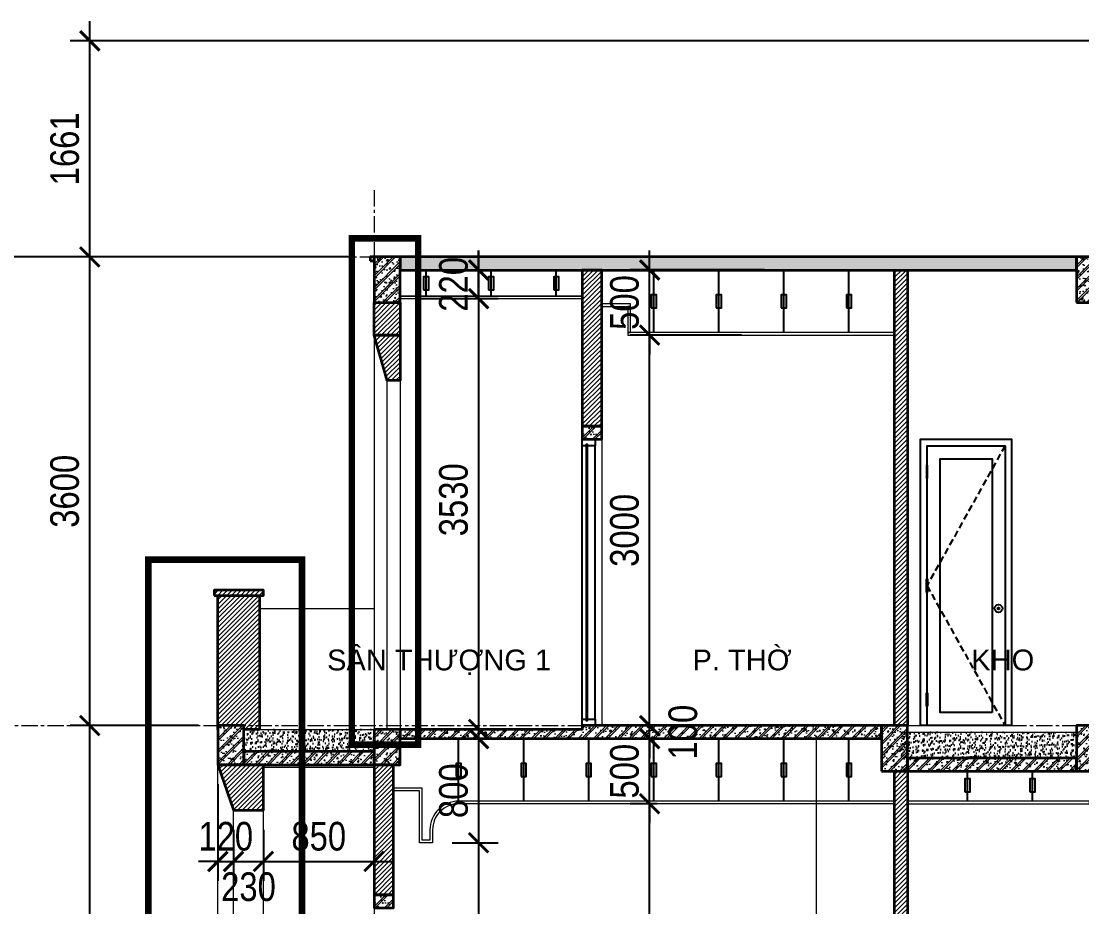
# Model space of a CAD drawing. Header units: inches. Extents: x 236662 to 497023, y -248575 to 81795.
# Drawn here: x 289207 to 297358, y -119251 to -112448 of the extents above; entities that cross this region are included whole.
import ezdxf

# ---------------------------------------------------------------- set-up
doc = ezdxf.new("R2010")
doc.units = ezdxf.units.IN
doc.header["$LTSCALE"] = 10
doc.header["$MEASUREMENT"] = 0
for name, pattern in [('ACAD_ISO02W100', [15, 12, -3]), ('CENTER', [2, 1.25, -0.25, 0.25, -0.25]), ('HIDDEN', [0.375, 0.25, -0.125])]:
    doc.linetypes.add(name, pattern=pattern)
for name, color, linetype in [('01. HP_TEXT', 9, 'Continuous'), ('04. HP_CUA', 153, 'Continuous'), ('07. HP_KY HIEU', 43, 'Continuous'), ('08. HP_DIM', 118, 'Continuous'), ('hach', 7, 'Continuous')]:
    doc.layers.add(name, color=color, linetype=linetype)
for name, color, linetype, lineweight in [('02. HP_BE TONG', 1, 'Continuous', 35), ('03. HP_TUONG', 2, 'Continuous', 35), ('05. HP_TRUC', 251, 'CENTER', 5), ('06. HP_THAY 1', 134, 'Continuous', 15), ('06. HP_THAY 2', 147, 'Continuous', 13), ('09_HP_HATCH', 8, 'Continuous', 5)]:
    doc.layers.add(name, color=color, linetype=linetype, lineweight=lineweight)
doc.styles.add('TEXT (none)', font='arial.ttf')
doc.styles.add('text2', font='VHELVCN.TTF')
doc.dimstyles.new('AL-100', dxfattribs={"dimtxt": 220, "dimasz": 150, "dimexe": 150, "dimexo": 150, "dimgap": 80, "dimtad": 1, "dimdec": 0, "dimzin": 9, "dimtxsty": 'text2', "dimblk": 'ARCHTICK', "dimcen": 1, "dimdle": 150, "dimclrd": 256, "dimclre": 256, "dimclrt": 7, "dimadec": 0, "dimazin": 0, "dimtfac": 1, "dimtdec": 0, "dimtix": 1, "dimtmove": 2, "dimatfit": 3, "dimldrblk": 'ARCHTICK', "dimfxl": 1, "dimtolj": 1, "dimtzin": 0, "dimlwd": -1, "dimlwe": -1, "dimarcsym": 0})

# ---------------------------------------------------------------- blocks, each defined once
blk = doc.blocks.new('_ArchTick')
at = {"color": 0, "linetype": 'ByBlock', "const_width": 0.15}
blk.add_lwpolyline([(-0.5, -0.5), (0.5, 0.5)], dxfattribs=at)
blk = doc.blocks.new('*D224')
at = {"layer": '08. HP_DIM', "transparency": 16777216}
for p, q in [((289733.9, -121609.3), (289733.9, -117709.3)), ((290568.5, -117859.3), (289583.9, -117859.3)), ((290568.5, -121459.3), (289583.9, -121459.3))]:
    blk.add_line(p, q, dxfattribs=at)
at = {"layer": 'Defpoints', "color": 0, "transparency": 16777216}
for p in [(289733.9, -117859.3), (290718.5, -117859.3), (290718.5, -121459.3)]:
    blk.add_point(p, dxfattribs=at)
at = {"layer": '08. HP_DIM', "transparency": 16777216, "xscale": 150, "yscale": 150, "zscale": 150}
for p, rotation in [((289733.9, -117859.3), 90), ((289733.9, -121459.3), 270)]:
    blk.add_blockref('_ArchTick', p, dxfattribs=dict(at, rotation=rotation))
at = {"layer": '08. HP_DIM', "color": 7, "transparency": 16777216, "insert": (289541.5, -119659.3), "char_height": 220, "attachment_point": 5, "rotation": 90, "style": 'text2'}
blk.add_mtext('\\A1;3600', dxfattribs=at)
blk = doc.blocks.new('*D225')
at = {"layer": '08. HP_DIM', "transparency": 16777216}
for p, q in [((289733.9, -118009.3), (289733.9, -114109.3)), ((291718.5, -114259.3), (289583.9, -114259.3)), ((290568.5, -117859.3), (289583.9, -117859.3))]:
    blk.add_line(p, q, dxfattribs=at)
at = {"layer": 'Defpoints', "color": 0, "transparency": 16777216}
for p in [(289733.9, -114259.3), (291868.5, -114259.3), (290718.5, -117859.3)]:
    blk.add_point(p, dxfattribs=at)
at = {"layer": '08. HP_DIM', "transparency": 16777216, "xscale": 150, "yscale": 150, "zscale": 150}
for p, rotation in [((289733.9, -114259.3), 90), ((289733.9, -117859.3), 270)]:
    blk.add_blockref('_ArchTick', p, dxfattribs=dict(at, rotation=rotation))
at = {"layer": '08. HP_DIM', "color": 7, "transparency": 16777216, "insert": (289541.5, -116059.3), "char_height": 220, "attachment_point": 5, "rotation": 90, "style": 'text2'}
blk.add_mtext('\\A1;3600', dxfattribs=at)
blk = doc.blocks.new('*D226')
at = {"layer": '08. HP_DIM', "transparency": 16777216}
for p, q in [((289053.7, -114109.3), (289053.7, -129309.3)), ((290568.5, -114259.3), (288903.7, -114259.3)), ((289583.9, -129159.3), (288903.7, -129159.3))]:
    blk.add_line(p, q, dxfattribs=at)
at = {"layer": 'Defpoints', "color": 0, "transparency": 16777216}
for p in [(290718.5, -114259.3), (289053.7, -129159.3), (289733.9, -129159.3)]:
    blk.add_point(p, dxfattribs=at)
at = {"layer": '08. HP_DIM', "transparency": 16777216, "xscale": 150, "yscale": 150, "zscale": 150}
for p, rotation in [((289053.7, -114259.3), 90), ((289053.7, -129159.3), 270)]:
    blk.add_blockref('_ArchTick', p, dxfattribs=dict(at, rotation=rotation))
at = {"layer": '08. HP_DIM', "color": 7, "transparency": 16777216, "insert": (288861.4, -121709.3), "char_height": 220, "attachment_point": 5, "rotation": 90, "style": 'text2'}
blk.add_mtext('\\A1;14900', dxfattribs=at)
blk = doc.blocks.new('ÁDASDƯEQWEQ')
at = {"layer": '05. HP_TRUC', "ltscale": 10}
blk.add_line((0, 17244.9), (0, 0), dxfattribs=at)
blk = doc.blocks.new('*D223')
at = {"layer": '08. HP_DIM', "transparency": 16777216}
for p, q in [((289733.9, -114409.3), (289733.9, -112448.3)), ((299796.8, -112598.3), (289583.9, -112598.3)), ((291718.5, -114259.3), (289583.9, -114259.3))]:
    blk.add_line(p, q, dxfattribs=at)
at = {"layer": 'Defpoints', "color": 0, "transparency": 16777216}
for p in [(289733.9, -112598.3), (299946.8, -112598.3, 4), (291868.5, -114259.3, 4)]:
    blk.add_point(p, dxfattribs=at)
at = {"layer": '08. HP_DIM', "transparency": 16777216, "xscale": 150, "yscale": 150, "zscale": 150}
for p, rotation in [((289733.9, -112598.3), 90), ((289733.9, -114259.3), 270)]:
    blk.add_blockref('_ArchTick', p, dxfattribs=dict(at, rotation=rotation))
at = {"layer": '08. HP_DIM', "color": 7, "transparency": 16777216, "insert": (289541.5, -113428.8), "char_height": 220, "attachment_point": 5, "rotation": 90, "style": 'text2'}
blk.add_mtext('\\A1;1661', dxfattribs=at)
blk = doc.blocks.new('*D316')
at = {"layer": '08. HP_DIM', "transparency": 16777216}
for p, q in [((294036.8, -121609.3), (294036.8, -118309.5)), ((294093.5, -118459.5), (293886.8, -118459.5)), ((294568.5, -121459.3), (293886.8, -121459.3))]:
    blk.add_line(p, q, dxfattribs=at)
at = {"layer": 'Defpoints', "color": 0, "transparency": 16777216}
for p in [(294036.8, -118459.5), (294243.5, -118459.5), (294718.5, -121459.3)]:
    blk.add_point(p, dxfattribs=at)
at = {"layer": '08. HP_DIM', "transparency": 16777216, "xscale": 150, "yscale": 150, "zscale": 150}
for p, rotation in [((294036.8, -118459.5), 90), ((294036.8, -121459.3), 270)]:
    blk.add_blockref('_ArchTick', p, dxfattribs=dict(at, rotation=rotation))
at = {"layer": '08. HP_DIM', "color": 7, "transparency": 16777216, "insert": (293844.4, -119959.4), "char_height": 220, "attachment_point": 5, "rotation": 90, "style": 'text2'}
blk.add_mtext('\\A1;3000', dxfattribs=at)
blk = doc.blocks.new('*D317')
at = {"layer": '08. HP_DIM', "transparency": 16777216}
for p, q in [((294036.8, -117959.3), (294036.8, -117809.3)), ((294568.5, -117959.3), (293886.8, -117959.3)), ((294036.8, -118459.5), (294036.8, -117959.3)), ((294093.5, -118459.5), (293886.8, -118459.5)), ((294036.8, -118459.5), (294036.8, -118609.5))]:
    blk.add_line(p, q, dxfattribs=at)
at = {"layer": 'Defpoints', "color": 0, "transparency": 16777216}
for p in [(294036.8, -117959.3), (294718.5, -117959.3), (294243.5, -118459.5)]:
    blk.add_point(p, dxfattribs=at)
at = {"layer": '08. HP_DIM', "transparency": 16777216, "xscale": 150, "yscale": 150, "zscale": 150}
for p, rotation in [((294036.8, -117959.3), 270), ((294036.8, -118459.5), 90)]:
    blk.add_blockref('_ArchTick', p, dxfattribs=dict(at, rotation=rotation))
at = {"layer": '08. HP_DIM', "color": 7, "transparency": 16777216, "insert": (293844.4, -118209.4), "char_height": 220, "attachment_point": 5, "rotation": 90, "style": 'text2'}
blk.add_mtext('\\A1;500', dxfattribs=at)
blk = doc.blocks.new('*D318')
at = {"layer": '08. HP_DIM', "transparency": 16777216}
for p, q in [((294036.8, -117859.3), (294036.8, -117709.3)), ((295268.5, -117859.3), (293886.8, -117859.3)), ((294036.8, -117959.3), (294036.8, -117859.3)), ((294568.5, -117959.3), (293886.8, -117959.3)), ((294036.8, -117959.3), (294036.8, -118109.3))]:
    blk.add_line(p, q, dxfattribs=at)
at = {"layer": 'Defpoints', "color": 0, "transparency": 16777216}
for p in [(294036.8, -117859.3), (295418.5, -117859.3), (294718.5, -117959.3)]:
    blk.add_point(p, dxfattribs=at)
at = {"layer": '08. HP_DIM', "transparency": 16777216, "xscale": 150, "yscale": 150, "zscale": 150}
for p, rotation in [((294036.8, -117859.3), 270), ((294036.8, -117959.3), 90)]:
    blk.add_blockref('_ArchTick', p, dxfattribs=dict(at, rotation=rotation))
at = {"layer": '08. HP_DIM', "color": 7, "transparency": 16777216, "insert": (294293.2, -117909.3), "char_height": 220, "attachment_point": 5, "rotation": 90, "style": 'text2'}
blk.add_mtext('\\A1;100', dxfattribs=at)
blk = doc.blocks.new('*D319')
at = {"layer": '08. HP_DIM', "transparency": 16777216}
for p, q in [((294036.8, -118009.3), (294036.8, -114709.3)), ((294743.5, -114859.3), (293886.8, -114859.3)), ((295268.5, -117859.3), (293886.8, -117859.3))]:
    blk.add_line(p, q, dxfattribs=at)
at = {"layer": 'Defpoints', "color": 0, "transparency": 16777216}
for p in [(294036.8, -114859.3), (294893.5, -114859.3), (295418.5, -117859.3)]:
    blk.add_point(p, dxfattribs=at)
at = {"layer": '08. HP_DIM', "transparency": 16777216, "xscale": 150, "yscale": 150, "zscale": 150}
for p, rotation in [((294036.8, -114859.3), 90), ((294036.8, -117859.3), 270)]:
    blk.add_blockref('_ArchTick', p, dxfattribs=dict(at, rotation=rotation))
at = {"layer": '08. HP_DIM', "color": 7, "transparency": 16777216, "insert": (293844.4, -116359.3), "char_height": 220, "attachment_point": 5, "rotation": 90, "style": 'text2'}
blk.add_mtext('\\A1;3000', dxfattribs=at)
blk = doc.blocks.new('*D320')
at = {"layer": '08. HP_DIM', "transparency": 16777216}
for p, q in [((294036.8, -114359), (294036.8, -114209)), ((294918.5, -114359), (293886.8, -114359)), ((294036.8, -114859.3), (294036.8, -114359)), ((294743.5, -114859.3), (293886.8, -114859.3)), ((294036.8, -114859.3), (294036.8, -115009.3))]:
    blk.add_line(p, q, dxfattribs=at)
at = {"layer": 'Defpoints', "color": 0, "transparency": 16777216}
for p in [(294036.8, -114359), (295068.5, -114359), (294893.5, -114859.3)]:
    blk.add_point(p, dxfattribs=at)
at = {"layer": '08. HP_DIM', "transparency": 16777216, "xscale": 150, "yscale": 150, "zscale": 150}
for p, rotation in [((294036.8, -114359), 270), ((294036.8, -114859.3), 90)]:
    blk.add_blockref('_ArchTick', p, dxfattribs=dict(at, rotation=rotation))
at = {"layer": '08. HP_DIM', "color": 7, "transparency": 16777216, "insert": (293844.4, -114609.1), "char_height": 220, "attachment_point": 5, "rotation": 90, "style": 'text2'}
blk.add_mtext('\\A1;500', dxfattribs=at)
blk = doc.blocks.new('*D322')
at = {"layer": '08. HP_DIM', "transparency": 16777216}
for p, q in [((292722.4, -114359.3), (292722.4, -114209.3)), ((292268.5, -114359.3), (292872.4, -114359.3)), ((292722.4, -114579.3), (292722.4, -114359.3)), ((292268.5, -114579.3), (292872.4, -114579.3)), ((292722.4, -114579.3), (292722.4, -114729.3))]:
    blk.add_line(p, q, dxfattribs=at)
at = {"layer": 'Defpoints', "color": 0, "transparency": 16777216}
for p in [(292118.5, -114359.3), (292722.4, -114359.3), (292118.5, -114579.3)]:
    blk.add_point(p, dxfattribs=at)
at = {"layer": '08. HP_DIM', "transparency": 16777216, "xscale": 150, "yscale": 150, "zscale": 150}
for p, rotation in [((292722.4, -114359.3), 270), ((292722.4, -114579.3), 90)]:
    blk.add_blockref('_ArchTick', p, dxfattribs=dict(at, rotation=rotation))
at = {"layer": '08. HP_DIM', "color": 7, "transparency": 16777216, "insert": (292530, -114469.3), "char_height": 220, "attachment_point": 5, "rotation": 90, "style": 'text2'}
blk.add_mtext('\\A1;220', dxfattribs=at)
blk = doc.blocks.new('*D323')
at = {"layer": '08. HP_DIM', "transparency": 16777216}
for p, q in [((292722.4, -114209.3), (292722.4, -118039.3)), ((292268.5, -114359.3), (292872.4, -114359.3)), ((292268.5, -117889.3), (292872.4, -117889.3))]:
    blk.add_line(p, q, dxfattribs=at)
at = {"layer": 'Defpoints', "color": 0, "transparency": 16777216}
for p in [(292118.5, -114359.3), (292118.5, -117889.3), (292722.4, -117889.3)]:
    blk.add_point(p, dxfattribs=at)
at = {"layer": '08. HP_DIM', "transparency": 16777216, "xscale": 150, "yscale": 150, "zscale": 150}
for p, rotation in [((292722.4, -114359.3), 90), ((292722.4, -117889.3), 270)]:
    blk.add_blockref('_ArchTick', p, dxfattribs=dict(at, rotation=rotation))
at = {"layer": '08. HP_DIM', "color": 7, "transparency": 16777216, "insert": (292530, -116124.3), "char_height": 220, "attachment_point": 5, "rotation": 90, "style": 'text2'}
blk.add_mtext('\\A1;3530', dxfattribs=at)
blk = doc.blocks.new('*D324')
at = {"layer": '08. HP_DIM', "transparency": 16777216}
for p, q in [((292722.4, -117809.3), (292722.4, -118909.5)), ((292268.5, -117959.3), (292872.4, -117959.3)), ((292518.5, -118759.5), (292872.4, -118759.5))]:
    blk.add_line(p, q, dxfattribs=at)
at = {"layer": 'Defpoints', "color": 0, "transparency": 16777216}
for p in [(292118.5, -117959.3), (292368.5, -118759.5), (292722.4, -118759.5)]:
    blk.add_point(p, dxfattribs=at)
at = {"layer": '08. HP_DIM', "transparency": 16777216, "xscale": 150, "yscale": 150, "zscale": 150}
for p, rotation in [((292722.4, -117959.3), 90), ((292722.4, -118759.5), 270)]:
    blk.add_blockref('_ArchTick', p, dxfattribs=dict(at, rotation=rotation))
at = {"layer": '08. HP_DIM', "color": 7, "transparency": 16777216, "insert": (292530, -118359.4), "char_height": 220, "attachment_point": 5, "rotation": 90, "style": 'text2'}
blk.add_mtext('\\A1;800', dxfattribs=at)
blk = doc.blocks.new('*D325')
at = {"layer": '08. HP_DIM', "transparency": 16777216}
for p, q in [((292722.4, -118609.5), (292722.4, -121609.3)), ((292518.5, -118759.5), (292872.4, -118759.5)), ((292268.5, -121459.3), (292872.4, -121459.3))]:
    blk.add_line(p, q, dxfattribs=at)
at = {"layer": 'Defpoints', "color": 0, "transparency": 16777216}
for p in [(292368.5, -118759.5), (292118.5, -121459.3), (292722.4, -121459.3)]:
    blk.add_point(p, dxfattribs=at)
at = {"layer": '08. HP_DIM', "transparency": 16777216, "xscale": 150, "yscale": 150, "zscale": 150}
for p, rotation in [((292722.4, -118759.5), 90), ((292722.4, -121459.3), 270)]:
    blk.add_blockref('_ArchTick', p, dxfattribs=dict(at, rotation=rotation))
at = {"layer": '08. HP_DIM', "color": 7, "transparency": 16777216, "insert": (292530, -120109.4), "char_height": 220, "attachment_point": 5, "rotation": 90, "style": 'text2'}
blk.add_mtext('\\A1;2700', dxfattribs=at)
blk = doc.blocks.new('*D334')
at = {"layer": '08. HP_DIM', "transparency": 16777216}
for p, q in [((290718.5, -118309.3), (290718.5, -119052.7)), ((290838.5, -118659.3), (290838.5, -119052.7)), ((290718.5, -118902.7), (290568.5, -118902.7)), ((290718.5, -118902.7), (290838.5, -118902.7)), ((290838.5, -118902.7), (290988.5, -118902.7))]:
    blk.add_line(p, q, dxfattribs=at)
at = {"layer": 'Defpoints', "color": 0, "transparency": 16777216}
for p in [(290718.5, -118159.3), (290838.5, -118509.3), (290838.5, -118902.7)]:
    blk.add_point(p, dxfattribs=at)
at = {"layer": '08. HP_DIM', "transparency": 16777216, "xscale": 150, "yscale": 150, "zscale": 150}
blk.add_blockref('_ArchTick', (290718.5, -118902.7), dxfattribs=at)
at = {"layer": '08. HP_DIM', "transparency": 16777216, "xscale": 150, "yscale": 150, "zscale": 150, "rotation": 180}
blk.add_blockref('_ArchTick', (290838.5, -118902.7), dxfattribs=at)
at = {"layer": '08. HP_DIM', "color": 7, "transparency": 16777216, "insert": (290778.5, -118710.4), "char_height": 220, "attachment_point": 5, "style": 'text2'}
blk.add_mtext('\\A1;120', dxfattribs=at)
blk = doc.blocks.new('*D335')
at = {"layer": '08. HP_DIM', "transparency": 16777216}
for p, q in [((290838.5, -118659.3), (290838.5, -119052.7)), ((291068.5, -118659.3), (291068.5, -119052.7)), ((290688.5, -118902.7), (291218.5, -118902.7))]:
    blk.add_line(p, q, dxfattribs=at)
at = {"layer": 'Defpoints', "color": 0, "transparency": 16777216}
for p in [(290838.5, -118509.3), (291068.5, -118509.3), (291068.5, -118902.7)]:
    blk.add_point(p, dxfattribs=at)
at = {"layer": '08. HP_DIM', "transparency": 16777216, "xscale": 150, "yscale": 150, "zscale": 150, "rotation": 180}
blk.add_blockref('_ArchTick', (290838.5, -118902.7), dxfattribs=at)
at = {"layer": '08. HP_DIM', "transparency": 16777216, "xscale": 150, "yscale": 150, "zscale": 150}
blk.add_blockref('_ArchTick', (291068.5, -118902.7), dxfattribs=at)
at = {"layer": '08. HP_DIM', "color": 7, "transparency": 16777216, "insert": (290953.5, -119098), "char_height": 220, "attachment_point": 5, "style": 'text2'}
blk.add_mtext('\\A1;230', dxfattribs=at)
blk = doc.blocks.new('*D336')
at = {"layer": '08. HP_DIM', "transparency": 16777216}
for p, q in [((291068.5, -118659.3), (291068.5, -119052.7)), ((291918.5, -118809.3), (291918.5, -119052.7)), ((290918.5, -118902.7), (292068.5, -118902.7))]:
    blk.add_line(p, q, dxfattribs=at)
at = {"layer": 'Defpoints', "color": 0, "transparency": 16777216}
for p in [(291068.5, -118509.3), (291918.5, -118659.3), (291918.5, -118902.7)]:
    blk.add_point(p, dxfattribs=at)
at = {"layer": '08. HP_DIM', "transparency": 16777216, "xscale": 150, "yscale": 150, "zscale": 150, "rotation": 180}
blk.add_blockref('_ArchTick', (291068.5, -118902.7), dxfattribs=at)
at = {"layer": '08. HP_DIM', "transparency": 16777216, "xscale": 150, "yscale": 150, "zscale": 150}
blk.add_blockref('_ArchTick', (291918.5, -118902.7), dxfattribs=at)
at = {"layer": '08. HP_DIM', "color": 7, "transparency": 16777216, "insert": (291493.5, -118710.4), "char_height": 220, "attachment_point": 5, "style": 'text2'}
blk.add_mtext('\\A1;850', dxfattribs=at)
blk = doc.blocks.new('ÁDASDASDWD')
at = {"layer": '09_HP_HATCH'}
h = blk.add_hatch(dxfattribs=at)
h.set_pattern_fill('CHAU-01', color=256, scale=15, pattern_type=2)
h.set_pattern_definition([(50, (-55376.965, -37444.2), (107.58903, -9.41282), [11.25, -123.75]), (355, (-55376.97, -37444.2), (-20.8127, 112.82882), [9, -99]), (100.4514, (-55368, -37444.99), (86.7764, 103.41593), [9.56103, -105.17132]), (46.1842, (-55376.97, -37414.2), (160.08616, -24.82785), [16.875, -185.625]), (96.6356, (-55363.62, -37416.27), (140.1994, 146.11768), [14.34154, -157.75695]), (351.1842, (-55376.97, -37414.2), (140.1993, 146.1178), [13.5, -148.5]), (21, (-55361.965, -37421.7), (89.53606, -60.39283), [11.25, -123.75]), (326, (-55361.97, -37421.7), (36.4973, 108.7725), [9, -99]), (71.4514, (-55354.5, -37426.73), (126.0334, 48.37957), [9.56103, -105.17132]), (37.5, (-55376.965, -37444.2), (1.823978, 49.934078), [0, -97.8, 0, -100.5, 0, -99.375]), (7.5, (-55376.965, -37444.2), (39.46043, 59.161757), [0, -57.3, 0, -95.55, 0, -37.875]), (327.5, (-55410.415, -37444.2), (80.073365, -3.38323), [0, -37.5, 0, -117, 0, -155.25]), (317.5, (-55425.415, -37444.2), (87.477925, 15.01575), [0, -48.75, 0, -77.7, 0, -110.25]), (45, (-55376.965, -37444.2), (-45.07806, 45.07806), []), (45, (-55376.965, -37425.827), (-45.07806, 45.07806), [])])
h.paths.add_polyline_path([(-100, -350), (100, -350), (100, 0), (-100, 0)])
at = {"layer": '02. HP_BE TONG'}
blk.add_lwpolyline([(-100, -350), (100, -350), (100, 0), (-100, 0)], close=True, dxfattribs=at)
blk = doc.blocks.new('*U308')
for p, q in [((0, 50), (0, 2150)), ((100, 50), (100, 2150))]:
    blk.add_line(p, q)
for points in [[(0, 2150), (60, 2150), (60, 2160), (70, 2160), (70, 2150), (100, 2150), (100, 2200), (0, 2200)], [(0, 0), (100, 0), (100, 50), (70, 50), (70, 40), (60, 40), (60, 50), (0, 50)]]:
    blk.add_lwpolyline(points, close=True)
at = {"color": 8}
blk.add_lwpolyline([(70, 40), (60, 40), (60, 2160), (70, 2160)], close=True, dxfattribs=at)
blk = doc.blocks.new('*U310')
at = {"ltscale": 20}
h = blk.add_hatch(dxfattribs=at)
h.set_pattern_fill('_USER', color=8, scale=34, angle=32.99202, style=0, pattern_type=0)
h.set_pattern_definition([(180, (55, 2000), (2e-12, -34), [])])
h.paths.add_polyline_path([(55, 2000), (45, 2000), (45, 1900), (55, 1900)])
h = blk.add_hatch(dxfattribs=at)
h.set_pattern_fill('_USER', color=8, scale=34, angle=32.99202, style=0, pattern_type=0)
h.set_pattern_definition([(180, (55, 1025), (4e-12, 34), [])])
h.paths.add_polyline_path([(55, 1025), (45, 1025), (45, 1125), (55, 1125)])
h = blk.add_hatch(dxfattribs=at)
h.set_pattern_fill('_USER', color=8, scale=34, angle=32.99202, style=0, pattern_type=0)
h.set_pattern_definition([(180, (55, 150), (4e-12, 34), [])])
h.paths.add_polyline_path([(55, 150), (45, 150), (45, 250), (55, 250)])
for points in [[(50, 0), (0, 0), (0, 2200), (700, 2200), (700, 0), (650, 0)], [(50, 2000), (50, 2150), (650, 2150), (650, 0), (50, 0), (50, 150)], [(50, 1125), (50, 1900)], [(50, 250), (50, 1025)]]:
    blk.add_lwpolyline(points)
at = {"color": 8, "linetype": 'HIDDEN', "ltscale": 20}
blk.add_lwpolyline([(650, 2150), (50, 1075), (650, 0)], dxfattribs=at)
for points in [[(550, 100), (150, 100), (150, 2050), (550, 2050)], [(55, 2000), (45, 2000), (45, 1900), (55, 1900)], [(55, 1025), (45, 1025), (45, 1125), (55, 1125)], [(55, 150), (45, 150), (45, 250), (55, 250)]]:
    blk.add_lwpolyline(points, close=True)
for radius in [30, 7]:
    blk.add_circle((600, 900), radius)
blk = doc.blocks.new('ÁD221234RRE')
at = {"layer": '09_HP_HATCH'}
h = blk.add_hatch(dxfattribs=at)
h.set_pattern_fill('CHAU-01', color=256, scale=15, pattern_type=2)
h.set_pattern_definition([(50, (-55276.965, -37444.2), (107.58903, -9.41282), [11.25, -123.75]), (355, (-55276.97, -37444.2), (-20.8127, 112.82882), [9, -99]), (100.4514, (-55268, -37444.99), (86.7764, 103.41593), [9.56103, -105.17132]), (46.1842, (-55276.97, -37414.2), (160.08616, -24.82785), [16.875, -185.625]), (96.6356, (-55263.62, -37416.27), (140.1994, 146.11768), [14.34154, -157.75695]), (351.1842, (-55276.97, -37414.2), (140.1993, 146.1178), [13.5, -148.5]), (21, (-55261.965, -37421.7), (89.53606, -60.39283), [11.25, -123.75]), (326, (-55261.97, -37421.7), (36.4973, 108.7725), [9, -99]), (71.4514, (-55254.5, -37426.73), (126.0334, 48.37957), [9.56103, -105.17132]), (37.5, (-55276.965, -37444.2), (1.823978, 49.934078), [0, -97.8, 0, -100.5, 0, -99.375]), (7.5, (-55276.965, -37444.2), (39.46043, 59.161757), [0, -57.3, 0, -95.55, 0, -37.875]), (327.5, (-55310.415, -37444.2), (80.073365, -3.38323), [0, -37.5, 0, -117, 0, -155.25]), (317.5, (-55325.415, -37444.2), (87.477925, 15.01575), [0, -48.75, 0, -77.7, 0, -110.25]), (45, (-55276.965, -37444.2), (-45.07806, 45.07806), []), (45, (-55276.965, -37425.827), (-45.07806, 45.07806), [])])
h.paths.add_polyline_path([(0, -300), (200, -300), (200, 0), (0, 0)])
at = {"layer": '02. HP_BE TONG'}
blk.add_lwpolyline([(0, -300), (200, -300), (200, 0), (0, 0)], close=True, dxfattribs=at)
blk = doc.blocks.new('MATCAT 1-1')
at = {"layer": '09_HP_HATCH'}
h = blk.add_hatch(dxfattribs=at)
h.set_pattern_fill('ANSI31', color=8, scale=200)
h.paths.add_polyline_path([(-15000, 15100), (-15030, 15100), (-15030, 15070), (-15000, 15070)])
h.paths.add_polyline_path([(-14800, 14750), (-15000, 14750), (-15000, 14500), (-14800, 14500)])
h.paths.add_polyline_path([(-14800, 14500), (-15000, 14500), (-14900, 14150), (-14800, 14150)])
h = blk.add_hatch(dxfattribs=at)
h.set_pattern_fill('CHAU-01', color=256, scale=15, pattern_type=2)
h.set_pattern_definition([(50, (-151986.48, -63841.05), (107.589027, -9.41282), [11.25, -123.75]), (355, (-151986.48, -63841.05), (-20.8127, 112.82882), [9, -99]), (100.4514, (-151977.52, -63841.83), (86.77641, 103.41593), [9.56103, -105.17132]), (46.1842, (-151986.48, -63811.05), (160.08616, -24.82785), [16.875, -185.625]), (96.6356, (-151973.14, -63813.12), (140.1994, 146.11768), [14.34154, -157.75695]), (351.1842, (-151986.48, -63811.05), (140.1993, 146.11779), [13.5, -148.5]), (21, (-151971.48, -63818.55), (89.53606, -60.392834), [11.25, -123.75]), (326, (-151971.48, -63818.55), (36.4973, 108.77251), [9, -99]), (71.4514, (-151964.02, -63823.58), (126.033394, 48.379575), [9.56103, -105.17132]), (37.5, (-151986.483, -63841.05), (1.823978, 49.934078), [0, -97.8, 0, -100.5, 0, -99.375]), (7.5, (-151986.483, -63841.05), (39.46043, 59.161757), [0, -57.3, 0, -95.55, 0, -37.875]), (327.5, (-152019.933, -63841.05), (80.073365, -3.383231), [0, -37.5, 0, -117, 0, -155.25]), (317.5, (-152034.93, -63841.05), (87.477925, 15.015747), [0, -48.75, 0, -77.7, 0, -110.25]), (45, (-151986.483, -63841.05), (-45.078057, 45.078057), []), (45, (-151986.483, -63822.674), (-45.078057, 45.078057), [])])
h.paths.add_polyline_path([(-14800, 15100), (-14800, 15000), (-9600, 15000), (-9600, 15100)])
h = blk.add_hatch(dxfattribs=at)
h.set_pattern_fill('ANSI31', color=8, scale=200)
h.paths.add_polyline_path([(-13250, 15000), (-13400, 15000), (-13400, 13800), (-13250, 13800)])
h = blk.add_hatch(dxfattribs=at)
h.set_pattern_fill('ANSI31', color=8, scale=200)
h.paths.add_polyline_path([(-10900, 15000), (-11000, 15000), (-11000, 11500), (-10900, 11500)])
h.paths.add_polyline_path([(-9400, 14750), (-9500, 14750), (-9500, 11500), (-9400, 11500)])
h = blk.add_hatch(dxfattribs=at)
h.set_pattern_fill('CHAU-01', color=256, scale=15, pattern_type=2)
h.set_pattern_definition([(50, (-120334.99, -69363.87), (107.58903, -9.41282), [11.25, -123.75]), (355, (-120334.99, -69363.87), (-20.8127, 112.82882), [9, -99]), (100.4514, (-120326.03, -69364.66), (86.77641, 103.41593), [9.56103, -105.17132]), (46.1842, (-120334.99, -69333.87), (160.08616, -24.82785), [16.875, -185.625]), (96.6356, (-120321.65, -69335.94), (140.1994, 146.11768), [14.34154, -157.75695]), (351.1842, (-120335, -69333.87), (140.1993, 146.1178), [13.5, -148.5]), (21, (-120319.99, -69341.37), (89.53606, -60.392834), [11.25, -123.75]), (326, (-120319.99, -69341.37), (36.4973, 108.77251), [9, -99]), (71.4514, (-120312.53, -69346.41), (126.033394, 48.379575), [9.56103, -105.17132]), (37.5, (-120334.99, -69363.873), (1.823978, 49.934078), [0, -97.8, 0, -100.5, 0, -99.375]), (7.5, (-120334.99, -69363.873), (39.46043, 59.161757), [0, -57.3, 0, -95.55, 0, -37.875]), (327.5, (-120368.44, -69363.873), (80.073365, -3.383231), [0, -37.5, 0, -117, 0, -155.25]), (317.5, (-120383.44, -69363.87), (87.477925, 15.015747), [0, -48.75, 0, -77.7, 0, -110.25]), (45, (-120334.99, -69363.87), (-45.078057, 45.078057), []), (45, (-120334.99, -69345.5), (-45.078057, 45.078057), [])])
h.paths.add_polyline_path([(-13400, 13800), (-13400, 13700), (-13250, 13700), (-13250, 13800)])
h = blk.add_hatch(dxfattribs=at)
h.set_pattern_fill('ANSI31', color=8, scale=200)
h.paths.add_polyline_path([(-15850, 12540), (-16230, 12540), (-16230, 12500), (-15850, 12500)])
h = blk.add_hatch(dxfattribs=at)
h.set_pattern_fill('ANSI31', color=8, scale=200)
h.paths.add_polyline_path([(-16000, 11500), (-16000, 11470), (-15880, 11470), (-15880, 12500), (-16200, 12500), (-16200, 11500)])
h = blk.add_hatch(dxfattribs=at)
h.set_pattern_fill('CHAU-01', color=256, scale=15, pattern_type=2)
h.set_pattern_definition([(50, (-151986.48, -67441.05), (107.589027, -9.41282), [11.25, -123.75]), (355, (-151986.48, -67441.05), (-20.8127, 112.82882), [9, -99]), (100.4514, (-151977.52, -67441.83), (86.77641, 103.41593), [9.56103, -105.17132]), (46.1842, (-151986.48, -67411.05), (160.08616, -24.82785), [16.875, -185.625]), (96.6356, (-151973.14, -67413.12), (140.1994, 146.11768), [14.34154, -157.75695]), (351.1842, (-151986.48, -67411.05), (140.1993, 146.11779), [13.5, -148.5]), (21, (-151971.48, -67418.55), (89.53606, -60.392834), [11.25, -123.75]), (326, (-151971.48, -67418.55), (36.4973, 108.77251), [9, -99]), (71.4514, (-151964.02, -67423.58), (126.033394, 48.379575), [9.56103, -105.17132]), (37.5, (-151986.483, -67441.05), (1.823978, 49.934078), [0, -97.8, 0, -100.5, 0, -99.375]), (7.5, (-151986.483, -67441.05), (39.46043, 59.161757), [0, -57.3, 0, -95.55, 0, -37.875]), (327.5, (-152019.933, -67441.05), (80.073365, -3.383231), [0, -37.5, 0, -117, 0, -155.25]), (317.5, (-152034.93, -67441.05), (87.477925, 15.015747), [0, -48.75, 0, -77.7, 0, -110.25]), (45, (-151986.483, -67441.05), (-45.078057, 45.078057), []), (45, (-151986.483, -67422.674), (-45.078057, 45.078057), [])])
h.paths.add_polyline_path([(-11100, 11400), (-11100, 11500), (-13400, 11500), (-13400, 11400)])
h = blk.add_hatch(dxfattribs=at)
h.set_pattern_fill('CHAU-01', color=256, scale=15, pattern_type=2)
h.set_pattern_definition([(50, (-70276.965, -25944.2), (107.58903, -9.41282), [11.25, -123.75]), (355, (-70276.97, -25944.2), (-20.8127, 112.82882), [9, -99]), (100.4514, (-70268, -25944.99), (86.7764, 103.41593), [9.56103, -105.17132]), (46.1842, (-70276.97, -25914.2), (160.08616, -24.82785), [16.875, -185.625]), (96.6356, (-70263.62, -25916.27), (140.1994, 146.11768), [14.34154, -157.75695]), (351.1842, (-70276.97, -25914.2), (140.1993, 146.1178), [13.5, -148.5]), (21, (-70261.965, -25921.7), (89.53606, -60.39283), [11.25, -123.75]), (326, (-70261.97, -25921.7), (36.4973, 108.7725), [9, -99]), (71.4514, (-70254.5, -25926.73), (126.0334, 48.37957), [9.56103, -105.17132]), (37.5, (-70276.965, -25944.2), (1.823978, 49.934078), [0, -97.8, 0, -100.5, 0, -99.375]), (7.5, (-70276.965, -25944.2), (39.46043, 59.161757), [0, -57.3, 0, -95.55, 0, -37.875]), (327.5, (-70310.415, -25944.2), (80.073365, -3.38323), [0, -37.5, 0, -117, 0, -155.25]), (317.5, (-70325.415, -25944.2), (87.477925, 15.01575), [0, -48.75, 0, -77.7, 0, -110.25]), (45, (-70276.965, -25944.2), (-45.07806, 45.07806), []), (45, (-70276.965, -25925.827), (-45.07806, 45.07806), [])])
h.paths.add_polyline_path([(-15000, 11200), (-14800, 11200), (-14800, 11470), (-15000, 11470)])
h = blk.add_hatch(dxfattribs=at)
h.set_pattern_fill('CHAU-01', color=256, scale=15, pattern_type=2)
h.set_pattern_definition([(50, (-119701.9, -69297.46), (107.58903, -9.41282), [11.25, -123.75]), (355, (-119701.9, -69297.46), (-20.8127, 112.82882), [9, -99]), (100.4514, (-119692.94, -69298.24), (86.77641, 103.41593), [9.56103, -105.17132]), (46.1842, (-119701.9, -69267.46), (160.08616, -24.82785), [16.875, -185.625]), (96.6356, (-119688.56, -69269.53), (140.1994, 146.11768), [14.34154, -157.75695]), (351.1842, (-119701.9, -69267.46), (140.1993, 146.1178), [13.5, -148.5]), (21, (-119686.9, -69274.96), (89.53606, -60.392834), [11.25, -123.75]), (326, (-119686.9, -69274.96), (36.4973, 108.77251), [9, -99]), (71.4514, (-119679.44, -69279.99), (126.033394, 48.379575), [9.56103, -105.17132]), (37.5, (-119701.904, -69297.46), (1.823978, 49.934078), [0, -97.8, 0, -100.5, 0, -99.375]), (7.5, (-119701.904, -69297.46), (39.46043, 59.161757), [0, -57.3, 0, -95.55, 0, -37.875]), (327.5, (-119735.354, -69297.46), (80.073365, -3.383231), [0, -37.5, 0, -117, 0, -155.25]), (317.5, (-119750.354, -69297.46), (87.477925, 15.015747), [0, -48.75, 0, -77.7, 0, -110.25]), (45, (-119701.904, -69297.46), (-45.078057, 45.078057), []), (45, (-119701.904, -69279.084), (-45.078057, 45.078057), [])])
h.paths.add_polyline_path([(-13400, 11470), (-14800, 11470), (-14800, 11400), (-13400, 11400)])
h = blk.add_hatch(dxfattribs=at)
h.set_pattern_fill('CHAU-01', color=256, scale=15, pattern_type=2)
h.set_pattern_definition([(50, (-157386.48, -67641.05), (107.589027, -9.41282), [11.25, -123.75]), (355, (-157386.48, -67641.05), (-20.8127, 112.82882), [9, -99]), (100.4514, (-157377.52, -67641.83), (86.77641, 103.41593), [9.56103, -105.17132]), (46.1842, (-157386.48, -67611.05), (160.08616, -24.82785), [16.875, -185.625]), (96.6356, (-157373.14, -67613.12), (140.1994, 146.11768), [14.34154, -157.75695]), (351.1842, (-157386.48, -67611.05), (140.1993, 146.11779), [13.5, -148.5]), (21, (-157371.48, -67618.55), (89.53606, -60.392834), [11.25, -123.75]), (326, (-157371.48, -67618.55), (36.4973, 108.77251), [9, -99]), (71.4514, (-157364.02, -67623.58), (126.033394, 48.379575), [9.56103, -105.17132]), (37.5, (-157386.483, -67641.05), (1.823978, 49.934078), [0, -97.8, 0, -100.5, 0, -99.375]), (7.5, (-157386.483, -67641.05), (39.46043, 59.161757), [0, -57.3, 0, -95.55, 0, -37.875]), (327.5, (-157419.933, -67641.05), (80.073365, -3.383231), [0, -37.5, 0, -117, 0, -155.25]), (317.5, (-157434.93, -67641.05), (87.477925, 15.015747), [0, -48.75, 0, -77.7, 0, -110.25]), (45, (-157386.483, -67641.05), (-45.078057, 45.078057), []), (45, (-157386.483, -67622.674), (-45.078057, 45.078057), [])])
h.paths.add_polyline_path([(-16000, 11300), (-16000, 11200), (-15000, 11200), (-15000, 11300)])
h = blk.add_hatch(dxfattribs=at)
h.set_pattern_fill('CHAU-01', color=256, scale=15, pattern_type=2)
h.set_pattern_definition([(50, (-150586.48, -67691.05), (107.589027, -9.41282), [11.25, -123.75]), (355, (-150586.48, -67691.05), (-20.8127, 112.82882), [9, -99]), (100.4514, (-150577.52, -67691.83), (86.77641, 103.41593), [9.56103, -105.17132]), (46.1842, (-150586.48, -67661.05), (160.08616, -24.82785), [16.875, -185.625]), (96.6356, (-150573.14, -67663.12), (140.1994, 146.11768), [14.34154, -157.75695]), (351.1842, (-150586.48, -67661.05), (140.1993, 146.11779), [13.5, -148.5]), (21, (-150571.48, -67668.55), (89.53606, -60.392834), [11.25, -123.75]), (326, (-150571.48, -67668.55), (36.4973, 108.77251), [9, -99]), (71.4514, (-150564.02, -67673.58), (126.033394, 48.379575), [9.56103, -105.17132]), (37.5, (-150586.483, -67691.05), (1.823978, 49.934078), [0, -97.8, 0, -100.5, 0, -99.375]), (7.5, (-150586.483, -67691.05), (39.46043, 59.161757), [0, -57.3, 0, -95.55, 0, -37.875]), (327.5, (-150619.933, -67691.05), (80.073365, -3.383231), [0, -37.5, 0, -117, 0, -155.25]), (317.5, (-150634.93, -67691.05), (87.477925, 15.015747), [0, -48.75, 0, -77.7, 0, -110.25]), (45, (-150586.483, -67691.05), (-45.078057, 45.078057), []), (45, (-150586.483, -67672.674), (-45.078057, 45.078057), [])])
h.paths.add_polyline_path([(-10900, 11250), (-10900, 11150), (-9600, 11150), (-9600, 11250)])
h = blk.add_hatch(dxfattribs=at)
h.set_pattern_fill('ANSI31', color=8, scale=200)
h.paths.add_polyline_path([(-15850, 11200), (-16200, 11200), (-16080, 10850), (-15850, 10850)])
h.paths.add_polyline_path([(-14850, 11200), (-15000, 11200), (-15000, 10200), (-14850, 10200)])
h = blk.add_hatch(dxfattribs=at)
h.set_pattern_fill('ANSI31', color=8, scale=200)
h.paths.add_polyline_path([(-10900, 11150), (-11000, 11150), (-11000, 7900), (-10900, 7900)])
h.paths.add_polyline_path([(-9400, 11150), (-9500, 11150), (-9500, 7900), (-9400, 7900)])
h.paths.add_polyline_path([(-10900, 7550), (-11000, 7550), (-11000, 4300), (-10900, 4300)])
h.paths.add_polyline_path([(-9400, 7600), (-9500, 7600), (-9500, 4300), (-9400, 4300)])
h = blk.add_hatch(dxfattribs=at)
h.set_pattern_fill('CHAU-01', color=256, scale=15, pattern_type=2)
h.set_pattern_definition([(50, (-121934.99, -72963.87), (107.58903, -9.41282), [11.25, -123.75]), (355, (-121934.99, -72963.87), (-20.8127, 112.82882), [9, -99]), (100.4514, (-121926.03, -72964.66), (86.77641, 103.41593), [9.56103, -105.17132]), (46.1842, (-121934.99, -72933.87), (160.08616, -24.82785), [16.875, -185.625]), (96.6356, (-121921.65, -72935.94), (140.1994, 146.11768), [14.34154, -157.75695]), (351.1842, (-121935, -72933.87), (140.1993, 146.1178), [13.5, -148.5]), (21, (-121919.99, -72941.37), (89.53606, -60.392834), [11.25, -123.75]), (326, (-121919.99, -72941.37), (36.4973, 108.77251), [9, -99]), (71.4514, (-121912.53, -72946.41), (126.033394, 48.379575), [9.56103, -105.17132]), (37.5, (-121934.99, -72963.873), (1.823978, 49.934078), [0, -97.8, 0, -100.5, 0, -99.375]), (7.5, (-121934.99, -72963.873), (39.46043, 59.161757), [0, -57.3, 0, -95.55, 0, -37.875]), (327.5, (-121968.44, -72963.873), (80.073365, -3.383231), [0, -37.5, 0, -117, 0, -155.25]), (317.5, (-121983.44, -72963.87), (87.477925, 15.015747), [0, -48.75, 0, -77.7, 0, -110.25]), (45, (-121934.99, -72963.87), (-45.078057, 45.078057), []), (45, (-121934.99, -72945.5), (-45.078057, 45.078057), [])])
h.paths.add_polyline_path([(-15000, 10200), (-15000, 10100), (-14850, 10100), (-14850, 10200)])
at = {"layer": 'hach'}
h = blk.add_hatch(dxfattribs=at)
h.set_pattern_fill('AR-SAND', color=8, scale=25, angle=45)
h.set_pattern_definition([(82.5, (-14800, 5189), (-35.17533, 32.94818), [0, -38, 0, -42.5, 0, -40.625]), (52.5, (-14800, 5189), (-18.60344, 81.1745), [0, -20.5, 0, -34.25, 0, -13.125]), (12.5, (-14821.744, 5167.256), (54.95073, 55.1508), [0, -12.5, 0, -45, 0, -58.75]), (2.5, (-14821.744, 5167.256), (37.62605, 68.6566), [0, -6.25, 0, -29.5, 0, -33.75])])
h.paths.add_polyline_path([(-15000, 11470), (-16000, 11470), (-16000, 11300), (-15000, 11300)])
h = blk.add_hatch(dxfattribs=at)
h.set_pattern_fill('AR-SAND', color=8, scale=25, angle=45)
h.set_pattern_definition([(82.5, (-9400, 5139), (-35.17533, 32.94818), [0, -38, 0, -42.5, 0, -40.625]), (52.5, (-9400, 5139), (-18.60344, 81.1745), [0, -20.5, 0, -34.25, 0, -13.125]), (12.5, (-9421.744, 5117.256), (54.95073, 55.1508), [0, -12.5, 0, -45, 0, -58.75]), (2.5, (-9421.744, 5117.256), (37.62605, 68.6566), [0, -6.25, 0, -29.5, 0, -33.75])])
h.paths.add_polyline_path([(-9600, 11450), (-10950, 11450), (-10950, 11250), (-9600, 11250)])
at = {"layer": '02. HP_BE TONG'}
for points in [[(-14800, 15100), (-14800, 15000), (-9600, 15000), (-9600, 15100)], [(-13400, 13800), (-13400, 13700), (-13250, 13700), (-13250, 13800)], [(-15000, 11200), (-14800, 11200), (-14800, 11470), (-15000, 11470)], [(-16000, 11300), (-16000, 11200), (-15000, 11200), (-15000, 11300)], [(-10900, 11250), (-10900, 11150), (-9600, 11150), (-9600, 11250)], [(-15000, 10200), (-15000, 10100), (-14850, 10100), (-14850, 10200)]]:
    blk.add_lwpolyline(points, close=True, dxfattribs=at)
blk.add_lwpolyline([(-13400, 11500), (-13400, 11470), (-14800, 11470), (-14800, 11400), (-11100, 11400), (-11100, 11500), (-13400, 11500)], dxfattribs=at)
at = {"layer": '03. HP_TUONG'}
for points in [[(-15030, 15070), (-15000, 15070), (-15000, 15100), (-15030, 15100)], [(-13400, 13800), (-13250, 13800), (-13250, 15000), (-13400, 15000)], [(-11000, 15000), (-10900, 15000), (-10900, 11500), (-11000, 11500)], [(-15000, 14750), (-14800, 14750), (-14800, 14500), (-15000, 14500)], [(-15000, 14500), (-14800, 14500), (-14800, 14150), (-14900, 14150)], [(-16230, 12500), (-15850, 12500), (-15850, 12540), (-16230, 12540)], [(-15000, 10200), (-14850, 10200), (-14850, 11200), (-15000, 11200)], [(-11000, 11150), (-10900, 11150), (-10900, 7900), (-11000, 7900)]]:
    blk.add_lwpolyline(points, close=True, dxfattribs=at)
for points in [[(-16200, 11470), (-16200, 11470), (-16200, 12500), (-15880, 12500), (-15880, 11470), (-16000, 11470)], [(-16200, 11200), (-16080, 10850), (-15850, 10850), (-15850, 11200), (-16200, 11200)]]:
    blk.add_lwpolyline(points, dxfattribs=at)
at = {"layer": '06. HP_THAY 1'}
for p, q in [((-15000, 14750), (-15000, 11470)), ((-14800, 14150), (-14800, 11470)), ((-15880, 12400), (-15000, 12400)), ((-11600, 7900), (-11600, 11400)), ((-16200, 3850), (-16200, 11200)), ((-15000, 11230), (-15000, 7900)), ((-16080, 3850), (-16080, 10850)), ((-15850, 7900), (-15850, 10850))]:
    blk.add_line(p, q, dxfattribs=at)
blk.add_lwpolyline([(-15000, 14500), (-15000, 11470), (-14900, 11470), (-14900, 14150)], dxfattribs=at)
blk.add_lwpolyline([(-13400, 13700), (-13250, 13700), (-13250, 11500), (-13400, 11500)], close=True, dxfattribs=at)
at = {"layer": '06. HP_THAY 2'}
for p, q in [((-14800, 14800), (-13400, 14800)), ((-16000, 11470), (-15000, 11470)), ((-10950, 11450), (-9600, 11450)), ((-16000, 11200), (-15000, 11200)), ((-14550, 10699.7), (-14550, 10699.7))]:
    blk.add_line(p, q, dxfattribs=at)
for points in [[(-14800, 14780), (-13400, 14780), (-13400, 14800), (-14800, 14800)], [(-13250, 14739.6), (-13250, 14719.6), (-13030, 14719.6), (-13030, 14739.6)], [(-13050, 14520), (-13030, 14520), (-13030, 14720), (-13050, 14720)], [(-13050, 14500), (-11000, 14500), (-11000, 14520), (-13050, 14520)], [(-15850, 11180), (-15000, 11180), (-15000, 11200), (-15850, 11200)], [(-10900, 10899.7), (-9500, 10899.7), (-9500, 10919.7), (-10900, 10919.7)]]:
    blk.add_lwpolyline(points, close=True, dxfattribs=at)
for points in [[(-11000, 10919.7), (-14350, 10919.7, 0.414214), (-14570, 10699.7), (-14570, 10619.7), (-14630, 10619.7), (-14630, 11019.7), (-14850, 11019.7)], [(-11000, 10899.7), (-14350, 10899.7, 0.414214), (-14550, 10699.7), (-14550, 10599.7), (-14650, 10599.7), (-14650, 10999.7), (-14850, 10999.7)]]:
    blk.add_lwpolyline(points, format="xyb", dxfattribs=at)
at = {"layer": '07. HP_KY HIEU'}
for p, q in [((-14599.2, 14800), (-14599.2, 15000)), ((-14099.2, 14800), (-14099.2, 15000)), ((-13599.2, 14800), (-13599.2, 15000)), ((-12850, 14520), (-12850, 15000.3)), ((-12350, 14520), (-12350, 15000.3)), ((-11850, 14520), (-11850, 15000.3)), ((-11350, 14520), (-11350, 15000.3)), ((-14350, 10919.7), (-14350, 11400)), ((-13850, 10919.7), (-13850, 11400)), ((-13350, 10919.7), (-13350, 11400)), ((-12850, 10919.7), (-12850, 11400)), ((-12350, 10919.7), (-12350, 11400)), ((-11850, 10919.7), (-11850, 11400)), ((-11350, 10919.7), (-11350, 11400)), ((-10439, 10919.7), (-10439, 11150)), ((-9939, 10919.7), (-9939, 11150))]:
    blk.add_line(p, q, dxfattribs=at)
for points in [[(-14619.2, 14846.7), (-14579.2, 14846.7), (-14579.2, 14946.7), (-14619.2, 14946.7)], [(-14119.2, 14846.7), (-14079.2, 14846.7), (-14079.2, 14946.7), (-14119.2, 14946.7)], [(-13619.2, 14846.7), (-13579.2, 14846.7), (-13579.2, 14946.7), (-13619.2, 14946.7)], [(-12870, 14710.1), (-12830, 14710.1), (-12830, 14810.1), (-12870, 14810.1)], [(-12370, 14710.1), (-12330, 14710.1), (-12330, 14810.1), (-12370, 14810.1)], [(-11870, 14710.1), (-11830, 14710.1), (-11830, 14810.1), (-11870, 14810.1)], [(-11370, 14710.1), (-11330, 14710.1), (-11330, 14810.1), (-11370, 14810.1)], [(-14370, 11109.9), (-14330, 11109.9), (-14330, 11209.9), (-14370, 11209.9)], [(-13870, 11109.9), (-13830, 11109.9), (-13830, 11209.9), (-13870, 11209.9)], [(-13370, 11109.9), (-13330, 11109.9), (-13330, 11209.9), (-13370, 11209.9)], [(-12870, 11109.9), (-12830, 11109.9), (-12830, 11209.9), (-12870, 11209.9)], [(-12370, 11109.9), (-12330, 11109.9), (-12330, 11209.9), (-12370, 11209.9)], [(-11870, 11109.9), (-11830, 11109.9), (-11830, 11209.9), (-11870, 11209.9)], [(-11370, 11109.9), (-11330, 11109.9), (-11330, 11209.9), (-11370, 11209.9)], [(-10459, 10991.9), (-10419, 10991.9), (-10419, 11091.9), (-10459, 11091.9)], [(-9959, 10991.9), (-9919, 10991.9), (-9919, 11091.9), (-9959, 11091.9)]]:
    blk.add_lwpolyline(points, close=True, dxfattribs=at)
at = {"layer": '04. HP_CUA', "xscale": -1}
blk.add_blockref('*U308', (-13300, 11500), dxfattribs=at)
at = {"layer": '04. HP_CUA'}
blk.add_blockref('*U310', (-10800, 11500), dxfattribs=at)
at = {"layer": '06. HP_THAY 1'}
for p in [(-14900, 15100), (-9500, 15100), (-11000, 11500), (-9500, 11500)]:
    blk.add_blockref('ÁDASDASDWD', p, dxfattribs=at)
at = {"layer": '06. HP_THAY 2'}
blk.add_blockref('ÁD221234RRE', (-16200, 11500), dxfattribs=at)
at = {"layer": '01. HP_TEXT', "style": 'TEXT (none)'}
for s, height, p in [('SÂN THƯỢNG 1', 159.876, (-15361.1, 11924.3)), ('P. THỜ', 159.88, (-12552.5, 11924.3)), ('KHO', 159.88, (-10409.8, 11924.3))]:
    blk.add_text(s, height=height, dxfattribs=at).set_placement(p)

msp = doc.modelspace()

# ---------------------------------------------------------------- linework, layer by layer
at = {"layer": '05. HP_TRUC', "ltscale": 10}
for p, q in [((286808.2, -114259.3), (299230.1, -114259.3)), ((286808.2, -117859.3), (299230.1, -117859.3)), ((286808.2, -117859.3), (299230.1, -117859.3))]:
    msp.add_line(p, q, dxfattribs=at)
at = {"layer": '07. HP_KY HIEU', "linetype": 'ACAD_ISO02W100', "ltscale": 5, "const_width": 50}
msp.add_lwpolyline([(291748.3, -114116), (292257.2, -114116), (292257.2, -118005.3), (291748.3, -118005.3)], close=True, dxfattribs=at)
at = {"layer": '07. HP_KY HIEU', "linetype": 'ACAD_ISO02W100', "ltscale": 5, "const_width": 50, "elevation": -12.6}
msp.add_lwpolyline([(290183.9, -126017.4), (290183.9, -116585.1), (291365.1, -116585.1), (291365.1, -126017.4)], close=True, dxfattribs=at)

# ---------------------------------------------------------------- block references
msp.add_blockref('MATCAT 1-1', (306918.5, -129359.3))
at = {"layer": '02. HP_BE TONG'}
msp.add_blockref('ÁDASDƯEQWEQ', (291918.5, -130990.8), dxfattribs=at)

# ---------------------------------------------------------------- dimensions: what is measured, and where the dimension line sits
at = {"layer": '08. HP_DIM'}
for base, p1, p2, picture, middle in [((289733.9, -112598.3, -4), (291868.5, -114259.3), (299946.8, -112598.3), '*D223', (289541.5, -113428.8, -4)), ((289053.7, -129159.3), (290718.5, -114259.3), (289733.9, -129159.3), '*D226', (288861.4, -121709.3)), ((289733.9, -114259.3), (290718.5, -117859.3), (291868.5, -114259.3), '*D225', (289541.5, -116059.3)), ((292722.4, -114359.3), (292118.5, -114579.3), (292118.5, -114359.3), '*D322', (292530, -114469.3)), ((292722.4, -117889.3), (292118.5, -114359.3), (292118.5, -117889.3), '*D323', (292530, -116124.3)), ((294036.8, -114359), (294893.5, -114859.3), (295068.5, -114359), '*D320', (293844.4, -114609.1)), ((294036.8, -114859.3), (295418.5, -117859.3), (294893.5, -114859.3), '*D319', (293844.4, -116359.3)), ((289733.9, -117859.3), (290718.5, -121459.3), (290718.5, -117859.3), '*D224', (289541.5, -119659.3)), ((292722.4, -118759.5), (292118.5, -117959.3), (292368.5, -118759.5), '*D324', (292530, -118359.4)), ((294036.8, -117959.3), (294243.5, -118459.5), (294718.5, -117959.3), '*D317', (293844.4, -118209.4)), ((294036.8, -118459.5), (294718.5, -121459.3), (294243.5, -118459.5), '*D316', (293844.4, -119959.4)), ((292722.4, -121459.3), (292368.5, -118759.5), (292118.5, -121459.3), '*D325', (292530, -120109.4))]:
    dim = msp.add_linear_dim(base=base, p1=p1, p2=p2, angle=90, dimstyle='AL-100', dxfattribs=at)
    dim.commit()
    dim.dimension.update_dxf_attribs({"geometry": picture, "text_midpoint": middle})
dim = msp.add_linear_dim(base=(294036.8, -117859.3), p1=(294718.5, -117959.3), p2=(295418.5, -117859.3), angle=90, dimstyle='AL-100', dxfattribs=at)
dim.commit()
dim.dimension.update_dxf_attribs({"geometry": '*D318', "text_midpoint": (294293.2, -117909.3), "dimtype": 160})
for base, p1, p2, picture, middle in [((290838.5, -118902.7), (290718.5, -118159.3), (290838.5, -118509.3), '*D334', (290778.5, -118710.4)), ((291918.5, -118902.7), (291068.5, -118509.3), (291918.5, -118659.3), '*D336', (291493.5, -118710.4))]:
    dim = msp.add_linear_dim(base=base, p1=p1, p2=p2, dimstyle='AL-100', dxfattribs=at)
    dim.commit()
    dim.dimension.update_dxf_attribs({"geometry": picture, "text_midpoint": middle})
dim = msp.add_linear_dim(base=(291068.5, -118902.7), p1=(290838.5, -118509.3), p2=(291068.5, -118509.3), dimstyle='AL-100', dxfattribs=at)
dim.commit()
dim.dimension.update_dxf_attribs({"geometry": '*D335', "text_midpoint": (290953.5, -119098), "dimtype": 160})

doc.saveas('drawing.dxf')
